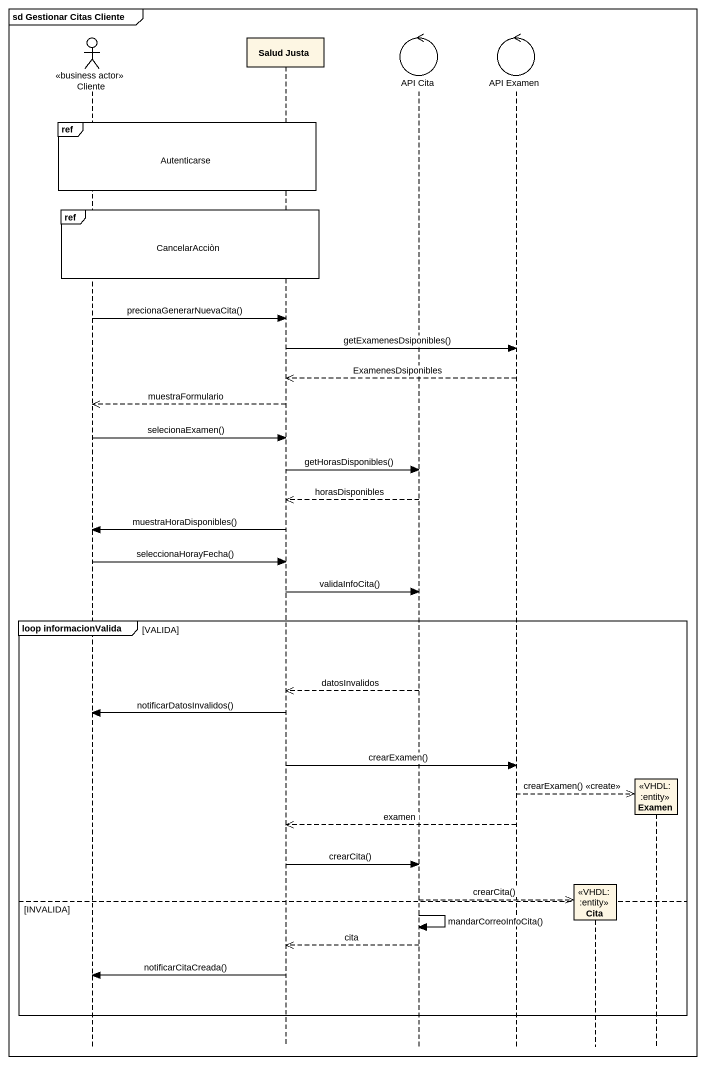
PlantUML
@startuml
mainframe sd Gestionar Citas Cliente
hide footbox
actor Cliente <<business actor>>
participant "Salud Justa" as Salud_Justa
control "API Cita" as API_Cita
control "API Examen" as API_Examen
participant Cita <<VHDL::entity>>
participant Examen <<VHDL::entity>>

ref over Cliente, Salud_Justa : Autenticarse
ref over Cliente, Salud_Justa : CancelarAcciòn
Cliente -> Salud_Justa : precionaGenerarNuevaCita()
Salud_Justa -> API_Examen : getExamenesDsiponibles()
API_Examen -->> Salud_Justa : ExamenesDsiponibles
Salud_Justa -->> Cliente : muestraFormulario
Cliente -> Salud_Justa : selecionaExamen()
Salud_Justa -> API_Cita : getHorasDisponibles()
API_Cita -->> Salud_Justa : horasDisponibles
Salud_Justa -> Cliente : muestraHoraDisponibles()
Cliente -> Salud_Justa : seleccionaHorayFecha()
Salud_Justa -> API_Cita : validaInfoCita()
group loop informacionValida [VALIDA]
  API_Cita -->> Salud_Justa : datosInvalidos
  Salud_Justa -> Cliente : notificarDatosInvalidos()
  Salud_Justa -> API_Examen : crearExamen()
  API_Examen -->> Examen ** : crearExamen() <<create>>
  API_Examen -->> Salud_Justa : examen
  Salud_Justa -> API_Cita : crearCita()
  API_Cita -->> Cita ** : crearCita()
else INVALIDA
  API_Cita -> API_Cita : mandarCorreoInfoCita()
  API_Cita -->> Salud_Justa : cita
  Salud_Justa -> Cliente : notificarCitaCreada()
end
@enduml
